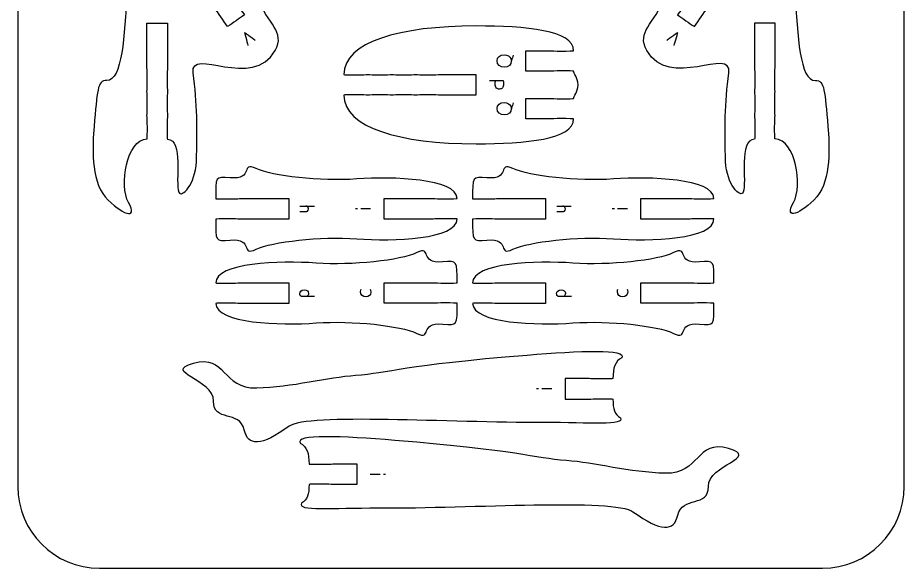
# Model space of a CAD drawing. Extents: x 5 to 405, y 10 to 230.
# Drawn here: x 140 to 270, y 10 to 90.7 of the extents above; entities that cross this region are included whole.
import ezdxf

# ---------------------------------------------------------------- set-up
doc = ezdxf.new("R2010")
doc.units = 0
doc.header["$MEASUREMENT"] = 0
doc.layers.add('DEFAULT', color=18, linetype='CONTINUOUS')

msp = doc.modelspace()

# ---------------------------------------------------------------- linework, layer by layer
at = {"layer": 'DEFAULT', "color": 18}
for points in [[(181.38, 63.1), (183.5, 63.1)], [(189.83, 62.7), (189.51, 62.7)], [(191.75, 62.7), (190.3, 62.7)], [(219.04, 63.1), (221.17, 63.1)], [(227.5, 62.7), (227.17, 62.7)], [(229.41, 62.7), (227.96, 62.7)], [(216.38, 36.3), (216.06, 36.3)], [(218.3, 36.3), (216.85, 36.3)], [(191.7, 23.79), (193.15, 23.79)], [(193.62, 23.79), (193.94, 23.79)]]:
    msp.add_lwpolyline(points, dxfattribs=at)
at = {"layer": 'DEFAULT', "color": 1}
for points, knots in [([(258, 10), (222.67, 10), (187.33, 10), (152, 10), (145.37, 10), (140, 15.37), (140, 22), (140, 87.33), (140, 152.67), (140, 218), (140, 224.63), (145.37, 230), (152, 230), (187.33, 230), (222.67, 230), (258, 230), (264.63, 230), (270, 224.63), (270, 218), (270, 152.67), (270, 87.33), (270, 22), (270, 15.37), (264.63, 10), (258, 10)], [0, 0, 0, 0, 300.472, 300.472, 300.472, 301.472, 301.472, 301.472, 857.062, 857.062, 857.062, 858.062, 858.062, 858.062, 1158.534, 1158.534, 1158.534, 1159.534, 1159.534, 1159.534, 1715.124, 1715.124, 1715.124, 1716.124, 1716.124, 1716.124, 1716.124]), ([(175.07, 93.74), (176.73, 89.66), (179.27, 88.68), (177.76, 85.91), (174.53, 79.99), (165.2, 86.59), (165.73, 82.62), (166.32, 78.21), (166.36, 74.26), (166.19, 69.61), (166.08, 66.24), (163.99, 64.22), (163.63, 65.12), (163.02, 66.62), (164.38, 72.89), (161.95, 72.89), (161.93, 72.89), (161.91, 73.67), (161.91, 74.64), (161.9, 75.6), (161.95, 76.11), (161.95, 76.39), (161.95, 76.66), (161.91, 77.17), (161.9, 78.14), (161.9, 79.1), (161.95, 79.62), (161.95, 79.88), (161.95, 80.16), (161.9, 80.67), (161.9, 81.64), (161.9, 82.6), (161.95, 83.11), (161.95, 83.38), (161.95, 85.01), (161.95, 89.89), (161.95, 89.89), (160.95, 89.89), (159.95, 89.89), (158.95, 89.89), (158.95, 89.89), (158.95, 85.01), (158.95, 83.38), (158.95, 83.11), (159, 82.6), (159, 81.64), (159, 80.67), (158.95, 80.16), (158.95, 79.88), (158.95, 79.61), (159, 79.1), (159, 78.13), (159.01, 77.17), (158.96, 76.66), (158.95, 76.38), (158.95, 76.11), (159.01, 75.6), (159.01, 74.64), (159.01, 73.85), (158.99, 73.19), (158.97, 72.96), (155.94, 72.82), (154.83, 66.08), (156.25, 63.62), (157.79, 60.96), (155.14, 61.86), (152.84, 64.45), (150.65, 66.93), (150.98, 72.14), (151.2, 74.76), (151.64, 79.89), (151.67, 81.6), (153.04, 81.52), (155.37, 81.39), (155.58, 88.12), (156.08, 94.34), (157.19, 107.99), (159.19, 99.8), (162.85, 98.63), (164.58, 98.08), (166.22, 94.75), (166.76, 95.14), (166.79, 95.15), (167.25, 94.52), (167.81, 93.73), (168.36, 92.94), (168.62, 92.49), (168.77, 92.27), (169.44, 91.32), (170.11, 90.36), (170.78, 89.4), (171.6, 89.98), (172.42, 90.55), (173.24, 91.12), (172.57, 92.08), (171.9, 93.04), (171.23, 93.99), (171.07, 94.21), (170.74, 94.6), (170.18, 95.4), (169.63, 96.19), (169.2, 96.84), (169.22, 96.86), (171.23, 98.27), (173.41, 97.82), (175.07, 93.74)], [1, 1, 1, 1, 2, 2, 2, 3, 3, 3, 4, 4, 4, 5, 5, 5, 6, 6, 6, 7, 7, 7, 8, 8, 8, 9, 9, 9, 10, 10, 10, 11, 11, 11, 12, 12, 12, 13, 13, 13, 21.499, 21.499, 21.499, 22.499, 22.499, 22.499, 23.499, 23.499, 23.499, 24.499, 24.499, 24.499, 25.499, 25.499, 25.499, 26.499, 26.499, 26.499, 27.499, 27.499, 27.499, 28.499, 28.499, 28.499, 29.499, 29.499, 29.499, 30.499, 30.499, 30.499, 31.499, 31.499, 31.499, 32.499, 32.499, 32.499, 33.499, 33.499, 33.499, 34.499, 34.499, 34.499, 35.499, 35.499, 35.499, 36.499, 36.499, 36.499, 37.499, 37.499, 37.499, 47.41826, 47.41826, 47.41826, 55.918201, 55.918201, 55.918201, 65.838854, 65.838854, 65.838854, 66.838854, 66.838854, 66.838854, 67.838854, 67.838854, 67.838854, 68.838854, 68.838854, 68.838854, 68.838854]), ([(234.93, 93.74), (233.27, 89.66), (230.73, 88.68), (232.24, 85.91), (235.47, 79.99), (244.8, 86.59), (244.27, 82.62), (243.68, 78.21), (243.64, 74.26), (243.81, 69.61), (243.92, 66.24), (246.01, 64.22), (246.37, 65.12), (246.98, 66.62), (245.62, 72.89), (248.05, 72.89), (248.07, 72.89), (248.09, 73.67), (248.09, 74.64), (248.1, 75.6), (248.05, 76.11), (248.05, 76.39), (248.05, 76.66), (248.09, 77.17), (248.1, 78.14), (248.1, 79.1), (248.05, 79.62), (248.05, 79.88), (248.05, 80.16), (248.1, 80.67), (248.1, 81.64), (248.1, 82.6), (248.05, 83.11), (248.05, 83.38), (248.05, 85.01), (248.05, 89.89), (248.05, 89.89), (249.05, 89.89), (250.05, 89.89), (251.05, 89.89), (251.05, 89.89), (251.05, 85.01), (251.05, 83.38), (251.05, 83.11), (251, 82.6), (251, 81.64), (251, 80.67), (251.05, 80.16), (251.05, 79.88), (251.05, 79.61), (251, 79.1), (251, 78.13), (250.99, 77.17), (251.04, 76.66), (251.05, 76.38), (251.05, 76.11), (250.99, 75.6), (250.99, 74.64), (250.99, 73.85), (251.01, 73.19), (251.03, 72.96), (254.06, 72.82), (255.17, 66.08), (253.75, 63.62), (252.21, 60.96), (254.86, 61.86), (257.16, 64.45), (259.35, 66.93), (259.02, 72.14), (258.8, 74.76), (258.36, 79.89), (258.33, 81.6), (256.96, 81.52), (254.63, 81.39), (254.42, 88.12), (253.92, 94.34), (252.81, 107.99), (250.81, 99.8), (247.15, 98.63), (245.42, 98.08), (243.78, 94.75), (243.24, 95.14), (243.21, 95.15), (242.75, 94.52), (242.19, 93.73), (241.64, 92.94), (241.38, 92.49), (241.23, 92.27), (240.56, 91.32), (239.89, 90.36), (239.22, 89.4), (238.4, 89.98), (237.58, 90.55), (236.76, 91.12), (237.43, 92.08), (238.1, 93.04), (238.77, 93.99), (238.93, 94.21), (239.26, 94.6), (239.82, 95.4), (240.37, 96.19), (240.8, 96.84), (240.78, 96.86), (238.77, 98.27), (236.59, 97.82), (234.93, 93.74)], [1, 1, 1, 1, 2, 2, 2, 3, 3, 3, 4, 4, 4, 5, 5, 5, 6, 6, 6, 7, 7, 7, 8, 8, 8, 9, 9, 9, 10, 10, 10, 11, 11, 11, 12, 12, 12, 13, 13, 13, 21.499, 21.499, 21.499, 22.499, 22.499, 22.499, 23.499, 23.499, 23.499, 24.499, 24.499, 24.499, 25.499, 25.499, 25.499, 26.499, 26.499, 26.499, 27.499, 27.499, 27.499, 28.499, 28.499, 28.499, 29.499, 29.499, 29.499, 30.499, 30.499, 30.499, 31.499, 31.499, 31.499, 32.499, 32.499, 32.499, 33.499, 33.499, 33.499, 34.499, 34.499, 34.499, 35.499, 35.499, 35.499, 36.499, 36.499, 36.499, 37.499, 37.499, 37.499, 47.41826, 47.41826, 47.41826, 55.918201, 55.918201, 55.918201, 65.838854, 65.838854, 65.838854, 66.838854, 66.838854, 66.838854, 67.838854, 67.838854, 67.838854, 68.838854, 68.838854, 68.838854, 68.838854]), ([(207.21, 72.23), (196, 72.23), (187.84, 74.6), (187.84, 79.37), (187.84, 79.4), (188.63, 79.42), (189.59, 79.42), (190.56, 79.42), (191.07, 79.37), (191.34, 79.37), (191.61, 79.37), (192.13, 79.42), (193.09, 79.42), (194.06, 79.42), (194.57, 79.37), (194.84, 79.37), (195.11, 79.37), (195.62, 79.42), (196.59, 79.42), (197.56, 79.42), (198.07, 79.37), (198.34, 79.37), (198.62, 79.37), (199.15, 79.42), (200.14, 79.42), (201.13, 79.42), (201.66, 79.37), (201.94, 79.37), (203.68, 79.37), (205.43, 79.37), (207.17, 79.37), (207.17, 80.37), (207.17, 81.37), (207.17, 82.37), (205.43, 82.37), (203.68, 82.37), (201.94, 82.37), (201.66, 82.37), (201.13, 82.32), (200.14, 82.32), (199.15, 82.32), (198.62, 82.37), (198.34, 82.37), (198.07, 82.37), (197.56, 82.32), (196.59, 82.32), (195.62, 82.32), (195.11, 82.37), (194.84, 82.37), (194.57, 82.37), (194.06, 82.32), (193.09, 82.32), (192.13, 82.32), (191.61, 82.37), (191.34, 82.37), (191.07, 82.37), (190.56, 82.32), (189.59, 82.32), (188.63, 82.32), (187.84, 82.34), (187.84, 82.37), (187.84, 87.14), (196, 89.5), (207.21, 89.5), (214.51, 89.5), (221.51, 88.87), (221.51, 85.87), (221.51, 85.84), (220.73, 85.82), (219.76, 85.82), (218.8, 85.82), (218.28, 85.87), (218.01, 85.87), (216.85, 85.87), (215.68, 85.87), (214.51, 85.87), (214.51, 84.87), (214.51, 83.87), (214.51, 82.87), (215.68, 82.87), (216.85, 82.87), (218.01, 82.87), (218.28, 82.87), (218.8, 82.92), (219.76, 82.92), (220.73, 82.92), (221.51, 82.89), (221.51, 82.87), (221.51, 82.51), (222.16, 81.97), (222.16, 80.87), (222.16, 79.76), (221.51, 79.22), (221.51, 78.87), (221.51, 78.84), (220.73, 78.82), (219.76, 78.82), (218.8, 78.82), (218.28, 78.87), (218.01, 78.87), (216.85, 78.87), (215.68, 78.87), (214.51, 78.87), (214.51, 77.87), (214.51, 76.87), (214.51, 75.87), (215.68, 75.87), (216.85, 75.87), (218.01, 75.87), (218.28, 75.87), (218.8, 75.92), (219.76, 75.92), (220.73, 75.92), (221.51, 75.89), (221.51, 75.87), (221.51, 72.87), (214.51, 72.23), (207.21, 72.23)], [1, 1, 1, 1, 2, 2, 2, 3, 3, 3, 4, 4, 4, 5, 5, 5, 6, 6, 6, 7, 7, 7, 8, 8, 8, 9, 9, 9, 10, 10, 10, 24.85, 24.85, 24.85, 33.35, 33.35, 33.35, 48.2, 48.2, 48.2, 49.2, 49.2, 49.2, 50.2, 50.2, 50.2, 51.2, 51.2, 51.2, 52.2, 52.2, 52.2, 53.2, 53.2, 53.2, 54.2, 54.2, 54.2, 55.2, 55.2, 55.2, 56.2, 56.2, 56.2, 57.2, 57.2, 57.2, 58.2, 58.2, 58.2, 59.2, 59.2, 59.2, 60.2, 60.2, 60.2, 70.12, 70.12, 70.12, 78.62, 78.62, 78.62, 88.54, 88.54, 88.54, 89.54, 89.54, 89.54, 90.54, 90.54, 90.54, 91.54, 91.54, 91.54, 92.54, 92.54, 92.54, 93.54, 93.54, 93.54, 94.54, 94.54, 94.54, 104.46, 104.46, 104.46, 112.96, 112.96, 112.96, 122.88, 122.88, 122.88, 123.88, 123.88, 123.88, 124.88, 124.88, 124.88, 125.88, 125.88, 125.88, 125.88]), ([(174.95, 68.6), (177.32, 67.48), (184.38, 66.7), (189.71, 67.07), (195.01, 67.44), (204.32, 67.16), (204.43, 64.21), (204.43, 64.18), (203.64, 64.16), (202.68, 64.15), (201.71, 64.15), (201.2, 64.2), (200.93, 64.2), (198.53, 64.2), (196.13, 64.2), (193.73, 64.2), (193.73, 63.2), (193.73, 62.2), (193.73, 61.2), (196.13, 61.2), (198.53, 61.2), (200.93, 61.2), (201.2, 61.2), (201.71, 61.25), (202.68, 61.25), (203.65, 61.26), (204.43, 61.23), (204.43, 61.21), (204.43, 58.21), (195.04, 57.92), (189.71, 58.29), (184.39, 58.67), (177.32, 57.89), (174.95, 56.77), (172.59, 55.65), (174.74, 58.41), (171.14, 58.12), (168.95, 57.94), (169.02, 57.98), (169.05, 61.18), (169.05, 61.21), (169.83, 61.23), (170.8, 61.24), (171.76, 61.24), (172.27, 61.19), (172.55, 61.19), (174.94, 61.19), (177.34, 61.19), (179.73, 61.19), (179.73, 62.19), (179.73, 63.19), (179.73, 64.19), (177.34, 64.19), (174.94, 64.19), (172.54, 64.19), (172.27, 64.19), (171.76, 64.14), (170.79, 64.14), (169.83, 64.13), (169.04, 64.16), (169.04, 64.18), (169.01, 67.38), (168.95, 67.42), (171.14, 67.24), (174.73, 66.95), (172.58, 69.72), (174.95, 68.6)], [1, 1, 1, 1, 2, 2, 2, 3, 3, 3, 4, 4, 4, 5, 5, 5, 25.402002, 25.402002, 25.402002, 33.902008, 33.902008, 33.902008, 54.304011, 54.304011, 54.304011, 55.304011, 55.304011, 55.304011, 56.304011, 56.304011, 56.304011, 57.304011, 57.304011, 57.304011, 58.304011, 58.304011, 58.304011, 59.304011, 59.304011, 59.304011, 60.304011, 60.304011, 60.304011, 61.304011, 61.304011, 61.304011, 62.304011, 62.304011, 62.304011, 82.684013, 82.684013, 82.684013, 91.184018, 91.184018, 91.184018, 111.56502, 111.56502, 111.56502, 112.56502, 112.56502, 112.56502, 113.56502, 113.56502, 113.56502, 114.56502, 114.56502, 114.56502, 115.56502, 115.56502, 115.56502, 115.56502]), ([(212.61, 68.6), (214.98, 67.48), (222.05, 66.7), (227.37, 67.07), (232.67, 67.44), (241.99, 67.16), (242.09, 64.21), (242.09, 64.18), (241.3, 64.16), (240.34, 64.15), (239.37, 64.15), (238.86, 64.2), (238.59, 64.2), (236.19, 64.2), (233.79, 64.2), (231.39, 64.2), (231.39, 63.2), (231.39, 62.2), (231.39, 61.2), (233.79, 61.2), (236.19, 61.2), (238.59, 61.2), (238.86, 61.2), (239.37, 61.25), (240.34, 61.25), (241.31, 61.26), (242.09, 61.23), (242.09, 61.21), (242.09, 58.21), (232.7, 57.92), (227.37, 58.29), (222.05, 58.67), (214.98, 57.89), (212.62, 56.77), (210.25, 55.65), (212.4, 58.41), (208.8, 58.12), (206.61, 57.94), (206.68, 57.98), (206.71, 61.18), (206.71, 61.21), (207.49, 61.23), (208.46, 61.24), (209.42, 61.24), (209.94, 61.19), (210.21, 61.19), (212.6, 61.19), (215, 61.19), (217.4, 61.19), (217.4, 62.19), (217.39, 63.19), (217.39, 64.19), (215, 64.19), (212.6, 64.19), (210.2, 64.19), (209.93, 64.19), (209.42, 64.14), (208.45, 64.14), (207.49, 64.13), (206.7, 64.16), (206.7, 64.18), (206.68, 67.38), (206.61, 67.42), (208.8, 67.24), (212.39, 66.95), (210.25, 69.72), (212.61, 68.6)], [1, 1, 1, 1, 2, 2, 2, 3, 3, 3, 4, 4, 4, 5, 5, 5, 25.402002, 25.402002, 25.402002, 33.902008, 33.902008, 33.902008, 54.304011, 54.304011, 54.304011, 55.304011, 55.304011, 55.304011, 56.304011, 56.304011, 56.304011, 57.304011, 57.304011, 57.304011, 58.304011, 58.304011, 58.304011, 59.304011, 59.304011, 59.304011, 60.304011, 60.304011, 60.304011, 61.304011, 61.304011, 61.304011, 62.304011, 62.304011, 62.304011, 82.684013, 82.684013, 82.684013, 91.184018, 91.184018, 91.184018, 111.56502, 111.56502, 111.56502, 112.56502, 112.56502, 112.56502, 113.56502, 113.56502, 113.56502, 114.56502, 114.56502, 114.56502, 115.56502, 115.56502, 115.56502, 115.56502]), ([(198.51, 44.44), (196.15, 45.56), (189.08, 46.34), (183.76, 45.96), (178.46, 45.59), (169.14, 45.87), (169.04, 48.83), (169.04, 48.85), (169.82, 48.88), (170.79, 48.88), (171.75, 48.88), (172.27, 48.83), (172.54, 48.83), (174.94, 48.83), (177.34, 48.83), (179.73, 48.83), (179.73, 49.83), (179.73, 50.83), (179.73, 51.83), (177.33, 51.83), (174.93, 51.83), (172.53, 51.83), (172.26, 51.83), (171.75, 51.78), (170.78, 51.78), (169.82, 51.78), (169.03, 51.8), (169.03, 51.82), (169.03, 54.82), (178.43, 55.11), (183.75, 54.74), (189.08, 54.36), (196.14, 55.14), (198.51, 56.27), (200.88, 57.38), (198.73, 54.62), (202.32, 54.91), (204.51, 55.09), (204.45, 55.05), (204.42, 51.85), (204.42, 51.82), (203.63, 51.8), (202.67, 51.8), (201.7, 51.8), (201.19, 51.85), (200.92, 51.85), (198.52, 51.84), (196.13, 51.84), (193.73, 51.84), (193.73, 50.84), (193.73, 49.84), (193.73, 48.84), (196.13, 48.84), (198.53, 48.85), (200.92, 48.85), (201.19, 48.85), (201.7, 48.9), (202.67, 48.9), (203.64, 48.9), (204.42, 48.88), (204.42, 48.85), (204.45, 45.65), (204.52, 45.61), (202.33, 45.79), (198.73, 46.08), (200.88, 43.32), (198.51, 44.44)], [1, 1, 1, 1, 2, 2, 2, 3, 3, 3, 4, 4, 4, 5, 5, 5, 25.402002, 25.402002, 25.402002, 33.902008, 33.902008, 33.902008, 54.304011, 54.304011, 54.304011, 55.304011, 55.304011, 55.304011, 56.304011, 56.304011, 56.304011, 57.304011, 57.304011, 57.304011, 58.304011, 58.304011, 58.304011, 59.304011, 59.304011, 59.304011, 60.304011, 60.304011, 60.304011, 61.304011, 61.304011, 61.304011, 62.304011, 62.304011, 62.304011, 82.684013, 82.684013, 82.684013, 91.184018, 91.184018, 91.184018, 111.56502, 111.56502, 111.56502, 112.56502, 112.56502, 112.56502, 113.56502, 113.56502, 113.56502, 114.56502, 114.56502, 114.56502, 115.56502, 115.56502, 115.56502, 115.56502]), ([(236.17, 44.44), (233.81, 45.56), (226.74, 46.34), (221.42, 45.96), (216.12, 45.59), (206.8, 45.87), (206.7, 48.83), (206.7, 48.85), (207.48, 48.88), (208.45, 48.88), (209.42, 48.88), (209.93, 48.83), (210.2, 48.83), (212.6, 48.83), (215, 48.83), (217.4, 48.83), (217.4, 49.83), (217.39, 50.83), (217.39, 51.83), (214.99, 51.83), (212.59, 51.83), (210.2, 51.83), (209.92, 51.83), (209.41, 51.78), (208.45, 51.78), (207.48, 51.78), (206.7, 51.8), (206.7, 51.82), (206.69, 54.82), (216.09, 55.11), (221.41, 54.74), (226.74, 54.36), (233.8, 55.14), (236.17, 56.27), (238.54, 57.38), (236.39, 54.62), (239.98, 54.91), (242.17, 55.09), (242.11, 55.05), (242.08, 51.85), (242.08, 51.82), (241.3, 51.8), (240.33, 51.8), (239.36, 51.8), (238.85, 51.85), (238.58, 51.85), (236.18, 51.84), (233.79, 51.84), (231.39, 51.84), (231.39, 50.84), (231.39, 49.84), (231.39, 48.84), (233.79, 48.84), (236.19, 48.85), (238.58, 48.85), (238.86, 48.85), (239.37, 48.9), (240.33, 48.9), (241.3, 48.9), (242.08, 48.88), (242.08, 48.85), (242.11, 45.65), (242.18, 45.61), (239.99, 45.79), (236.39, 46.08), (238.54, 43.32), (236.17, 44.44)], [1, 1, 1, 1, 2, 2, 2, 3, 3, 3, 4, 4, 4, 5, 5, 5, 25.402002, 25.402002, 25.402002, 33.902008, 33.902008, 33.902008, 54.304011, 54.304011, 54.304011, 55.304011, 55.304011, 55.304011, 56.304011, 56.304011, 56.304011, 57.304011, 57.304011, 57.304011, 58.304011, 58.304011, 58.304011, 59.304011, 59.304011, 59.304011, 60.304011, 60.304011, 60.304011, 61.304011, 61.304011, 61.304011, 62.304011, 62.304011, 62.304011, 82.684013, 82.684013, 82.684013, 91.184018, 91.184018, 91.184018, 111.56502, 111.56502, 111.56502, 112.56502, 112.56502, 112.56502, 113.56502, 113.56502, 113.56502, 114.56502, 114.56502, 114.56502, 115.56502, 115.56502, 115.56502, 115.56502]), ([(227.28, 37.8), (227.28, 39.38), (227.6, 40.35), (228.56, 40.87), (229.52, 42.22), (222.35, 41.87), (214.72, 41.26), (196.45, 39.8), (194.44, 38.66), (189.54, 38.3), (185.54, 38.02), (180.16, 36.57), (175.05, 36.44), (169.94, 36.31), (170.56, 41.42), (165.79, 40.09), (161.01, 38.76), (168.77, 37.69), (168.73, 34.51), (168.67, 31.34), (172.55, 33.23), (173.21, 30.28), (173.74, 27.89), (175.71, 27.83), (179.78, 30.81), (182.49, 32.77), (203.34, 31.31), (217.12, 31.36), (223.99, 31.38), (229.07, 30.86), (228.39, 32.05), (227.55, 32.52), (227.28, 33.36), (227.28, 34.8), (227.28, 34.83), (226.49, 34.85), (225.53, 34.85), (224.56, 34.85), (224.05, 34.8), (223.78, 34.8), (222.61, 34.8), (221.44, 34.8), (220.28, 34.8), (220.28, 35.8), (220.28, 36.8), (220.28, 37.8), (221.45, 37.8), (222.61, 37.8), (223.78, 37.8), (224.05, 37.8), (224.56, 37.75), (225.53, 37.75), (226.49, 37.75), (227.27, 37.78), (227.28, 37.8)], [1, 1, 1, 1, 2, 2, 2, 3, 3, 3, 4, 4, 4, 5, 5, 5, 6, 6, 6, 7, 7, 7, 8, 8, 8, 9, 9, 9, 10, 10, 10, 11, 11, 11, 12, 12, 12, 13, 13, 13, 14, 14, 14, 23.916, 23.916, 23.916, 32.420003, 32.420003, 32.420003, 42.335003, 42.335003, 42.335003, 43.335003, 43.335003, 43.335003, 44.335003, 44.335003, 44.335003, 44.335003]), ([(182.72, 25.28), (182.72, 26.86), (182.4, 27.83), (181.44, 28.35), (180.48, 29.7), (187.65, 29.36), (195.28, 28.75), (213.55, 27.28), (215.56, 26.14), (220.46, 25.79), (224.46, 25.5), (229.84, 24.05), (234.95, 23.92), (240.06, 23.8), (239.44, 28.91), (244.21, 27.57), (248.99, 26.24), (241.23, 25.17), (241.27, 22), (241.33, 18.83), (237.45, 20.71), (236.79, 17.77), (236.26, 15.38), (234.29, 15.32), (230.22, 18.29), (227.51, 20.26), (206.66, 18.79), (192.88, 18.84), (186.01, 18.86), (180.93, 18.34), (181.61, 19.54), (182.45, 20.01), (182.72, 20.85), (182.72, 22.29), (182.72, 22.31), (183.51, 22.33), (184.47, 22.34), (185.44, 22.34), (185.95, 22.29), (186.22, 22.29), (187.39, 22.29), (188.56, 22.29), (189.72, 22.29), (189.72, 23.29), (189.72, 24.29), (189.72, 25.29), (188.55, 25.29), (187.39, 25.29), (186.22, 25.29), (185.95, 25.29), (185.44, 25.24), (184.47, 25.24), (183.52, 25.24), (182.73, 25.26), (182.72, 25.28)], [1, 1, 1, 1, 2, 2, 2, 3, 3, 3, 4, 4, 4, 5, 5, 5, 6, 6, 6, 7, 7, 7, 8, 8, 8, 9, 9, 9, 10, 10, 10, 11, 11, 11, 12, 12, 12, 13, 13, 13, 14, 14, 14, 23.916, 23.916, 23.916, 32.420003, 32.420003, 32.420003, 42.335003, 42.335003, 42.335003, 43.335003, 43.335003, 43.335003, 44.335003, 44.335003, 44.335003, 44.335003])]:
    msp.add_open_spline(points, degree=3, knots=knots, dxfattribs=at)
at = {"layer": 'DEFAULT', "color": 18}
for points, knots in [([(174.83, 87.37), (174.83, 87.37), (173.43, 88.39), (173.23, 88.56), (173.32, 88.31), (173.76, 86.63), (173.76, 86.63)], [0, 0, 0, 0, 1.019416, 1.019416, 1.019416, 2.019416, 2.019416, 2.019416, 2.019416]), ([(236.24, 86.63), (236.24, 86.63), (236.72, 88.28), (236.81, 88.53), (236.61, 88.37), (235.17, 87.37), (235.17, 87.37)], [0, 0, 0, 0, 1.02, 1.02, 1.02, 2.02, 2.02, 2.02, 2.02]), ([(212.65, 85.23), (212.57, 84.96), (212.49, 84.69), (212.41, 84.46), (212.4, 84.42), (212.38, 84.37), (212.38, 84.33), (212.36, 83.86), (212.01, 83.44), (211.36, 83.44), (210.71, 83.44), (210.3, 83.84), (210.3, 84.39), (210.3, 84.93), (210.72, 85.29), (211.32, 85.29), (211.84, 85.29), (212.21, 84.98), (212.29, 84.75), (212.38, 84.52), (212.39, 84.37), (212.39, 84.37)], [0, 0, 0, 0, 1, 1, 1, 2, 2, 2, 3, 3, 3, 4, 4, 4, 5, 5, 5, 6, 6, 6, 7, 7, 7, 7]), ([(209.2, 81.49), (209.86, 81.49), (210.53, 81.49), (211.2, 81.49), (211.22, 81.36), (211.23, 81.2), (211.23, 80.99), (211.23, 80.73), (211.17, 80.54), (211.07, 80.42), (210.97, 80.31), (210.82, 80.25), (210.64, 80.25), (210.46, 80.25), (210.32, 80.3), (210.21, 80.4), (210.07, 80.54), (209.99, 80.76), (209.99, 81.02), (209.99, 81.1), (210.04, 81.44), (210.1, 81.49)], [0, 0, 0, 0, 5.661, 5.661, 5.661, 6.661, 6.661, 6.661, 7.661, 7.661, 7.661, 8.661, 8.661, 8.661, 9.661, 9.661, 9.661, 10.661, 10.661, 10.661, 11.661, 11.661, 11.661, 11.661]), ([(212.65, 78.23), (212.57, 77.96), (212.49, 77.69), (212.41, 77.46), (212.4, 77.42), (212.38, 77.37), (212.38, 77.34), (212.36, 76.86), (212.01, 76.45), (211.36, 76.45), (210.71, 76.45), (210.3, 76.84), (210.3, 77.39), (210.3, 77.94), (210.72, 78.29), (211.32, 78.29), (211.84, 78.29), (212.21, 77.98), (212.29, 77.75), (212.38, 77.52), (212.39, 77.37), (212.39, 77.37)], [0, 0, 0, 0, 1, 1, 1, 2, 2, 2, 3, 3, 3, 4, 4, 4, 5, 5, 5, 6, 6, 6, 7, 7, 7, 7]), ([(181.38, 62.28), (181.65, 62.28), (181.93, 62.28), (182.21, 62.28), (182.44, 62.28), (182.64, 62.38), (182.64, 62.67), (182.64, 62.87), (182.52, 63.02), (182.38, 63.08), (182.34, 63.1), (182.3, 63.1), (182.25, 63.1)], [0, 0, 0, 0, 2.363002, 2.363002, 2.363002, 3.363002, 3.363002, 3.363002, 4.363002, 4.363002, 4.363002, 5.363002, 5.363002, 5.363002, 5.363002]), ([(219.04, 62.28), (219.32, 62.28), (219.59, 62.28), (219.87, 62.28), (220.11, 62.28), (220.3, 62.38), (220.3, 62.67), (220.3, 62.87), (220.18, 63.02), (220.04, 63.08), (220, 63.1), (219.96, 63.1), (219.91, 63.1)], [0, 0, 0, 0, 2.363002, 2.363002, 2.363002, 3.363002, 3.363002, 3.363002, 4.363002, 4.363002, 4.363002, 5.363002, 5.363002, 5.363002, 5.363002]), ([(183.52, 49.84), (183.52, 49.84), (181.69, 49.84), (181.59, 49.84), (181.43, 49.93), (181.36, 50.06), (181.36, 50.25), (181.36, 50.53), (181.58, 50.82), (182.02, 50.82), (182.39, 50.83), (182.65, 50.6), (182.65, 50.28), (182.65, 50.08), (182.56, 49.93), (182.42, 49.84)], [0, 0, 0, 0, 1.003, 1.003, 1.003, 2.006, 2.006, 2.006, 3.009, 3.009, 3.009, 4.012, 4.012, 4.012, 5.015, 5.015, 5.015, 5.015]), ([(191.69, 50.91), (191.73, 50.84), (191.78, 50.69), (191.78, 50.49), (191.78, 50.05), (191.48, 49.77), (191.04, 49.77), (190.59, 49.77), (190.27, 50.07), (190.27, 50.55), (190.27, 50.7), (190.31, 50.84), (190.34, 50.91)], [0, 0, 0, 0, 1, 1, 1, 2, 2, 2, 3, 3, 3, 4, 4, 4, 4]), ([(221.18, 49.84), (221.18, 49.84), (219.35, 49.84), (219.25, 49.84), (219.09, 49.93), (219.02, 50.06), (219.02, 50.25), (219.02, 50.53), (219.24, 50.82), (219.68, 50.82), (220.05, 50.83), (220.31, 50.6), (220.31, 50.28), (220.31, 50.08), (220.22, 49.93), (220.08, 49.84)], [0, 0, 0, 0, 1.003, 1.003, 1.003, 2.006, 2.006, 2.006, 3.009, 3.009, 3.009, 4.012, 4.012, 4.012, 5.015, 5.015, 5.015, 5.015]), ([(229.36, 50.91), (229.39, 50.84), (229.44, 50.69), (229.44, 50.49), (229.44, 50.05), (229.14, 49.77), (228.7, 49.77), (228.25, 49.77), (227.93, 50.07), (227.93, 50.55), (227.93, 50.7), (227.97, 50.84), (228, 50.91)], [0, 0, 0, 0, 1, 1, 1, 2, 2, 2, 3, 3, 3, 4, 4, 4, 4])]:
    msp.add_open_spline(points, degree=3, knots=knots, dxfattribs=at)

doc.saveas('drawing.dxf')
